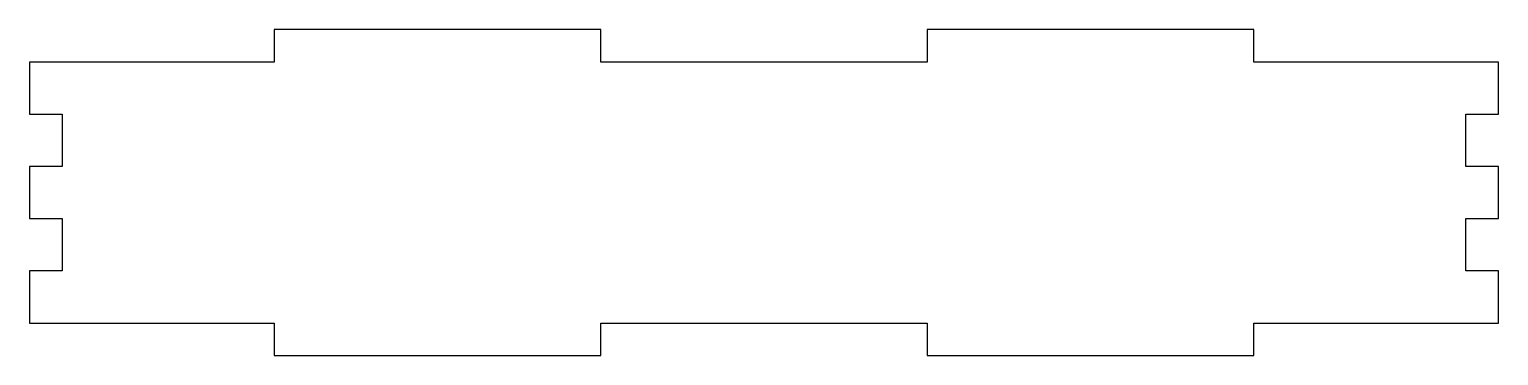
# Model space of a CAD drawing. Header units: millimetres. Extents: x 3 to 138, y 0 to 30.
import ezdxf

# ---------------------------------------------------------------- set-up
doc = ezdxf.new("R2010")
doc.units = ezdxf.units.MM

msp = doc.modelspace()

# ---------------------------------------------------------------- linework, layer by layer
at = {"color": 7, "linetype": 'Continuous', "lineweight": 25}
for p, q in [((25.95, 29.82), (25.95, 26.82)), ((55.95, 29.82), (25.95, 29.82)), ((55.95, 26.82), (55.95, 29.82)), ((85.95, 29.82), (85.95, 26.82)), ((115.95, 29.82), (85.95, 29.82)), ((115.95, 26.82), (115.95, 29.82)), ((3.45, 26.82), (3.45, 22.02)), ((25.95, 26.82), (3.45, 26.82)), ((85.95, 26.82), (55.95, 26.82)), ((138.45, 26.82), (115.95, 26.82)), ((138.45, 22.02), (138.45, 26.82)), ((3.45, 22.02), (6.45, 22.02)), ((6.45, 22.02), (6.45, 17.22)), ((135.45, 22.02), (138.45, 22.02)), ((135.45, 17.22), (135.45, 22.02)), ((3.45, 17.22), (3.45, 12.42)), ((6.45, 17.22), (3.45, 17.22)), ((138.45, 17.22), (135.45, 17.22)), ((138.45, 12.42), (138.45, 17.22)), ((3.45, 12.42), (6.45, 12.42)), ((6.45, 12.42), (6.45, 7.62)), ((135.45, 12.42), (138.45, 12.42)), ((135.45, 7.62), (135.45, 12.42)), ((3.45, 7.62), (3.45, 2.82)), ((6.45, 7.62), (3.45, 7.62)), ((138.45, 7.62), (135.45, 7.62)), ((138.45, 2.82), (138.45, 7.62)), ((3.45, 2.82), (25.95, 2.82)), ((25.95, 2.82), (25.95, -0.18)), ((55.95, 2.82), (85.95, 2.82)), ((55.95, -0.18), (55.95, 2.82)), ((85.95, 2.82), (85.95, -0.18)), ((115.95, 2.82), (138.45, 2.82)), ((115.95, -0.18), (115.95, 2.82)), ((25.95, -0.18), (55.95, -0.18)), ((85.95, -0.18), (115.95, -0.18))]:
    msp.add_line(p, q, dxfattribs=at)

doc.saveas('drawing.dxf')
